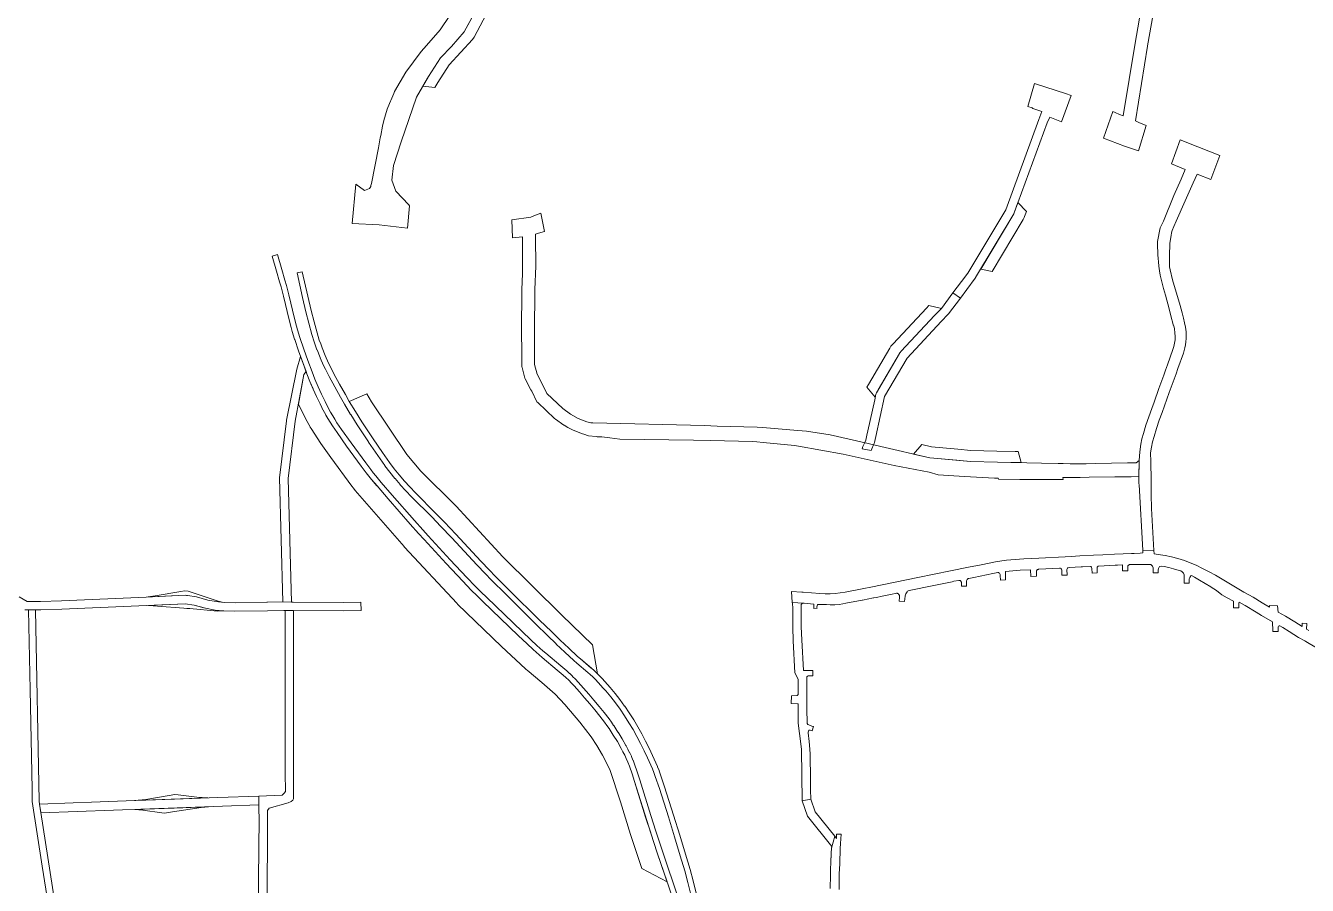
# Model space of a CAD drawing. Header units: inches. Extents: x 704148 to 723432, y 7075344 to 7101810.
# Drawn here: x 708689 to 711709, y 7092566 to 7094592 of the extents above; entities that cross this region are included whole.
import ezdxf

# ---------------------------------------------------------------- set-up
doc = ezdxf.new("R2010")
doc.units = ezdxf.units.IN
doc.header["$MEASUREMENT"] = 0
doc.layers.add('gisdb.gisadmin', color=7, linetype='Continuous', lineweight=9, true_color=0xccf5fc)

msp = doc.modelspace()

# ---------------------------------------------------------------- linework, layer by layer
at = {"layer": 'gisdb.gisadmin'}
for points in [[(709771.5774, 7094668.5366), (709722.4571, 7094577.0712), (709691.9686, 7094543.1951), (709666.5615, 7094516.0942), (709637.7669, 7094472.0553), (709609.3956, 7094423.3584), (709573.8257, 7094318.3426), (709555.1939, 7094262.447), (709551.8063, 7094227.724), (709561.1222, 7094202.317), (709591.5424, 7094169.4952), (709593.3045, 7094167.594), (709588.84, 7094114.46), (709521.46, 7094122.68), (709458.22, 7094125.57), (709467.0573, 7094218.6243), (709486.88, 7094203.64), (709498.6103, 7094208.2653), (709502.0025, 7094212.7639), (709502.5244, 7094215.3003), (709503.439, 7094219.9478), (709519.9865, 7094304.0312), (709523.9632, 7094327.6094), (709525.7678, 7094333.4077), (709530.017, 7094354.9993), (709533.033, 7094368.639), (709536.681, 7094382.1233), (709540.9531, 7094395.4231), (709545.8402, 7094408.5095), (709551.3315, 7094421.354), (709556.3996, 7094431.8298), (709557.85, 7094436.49), (709584.93, 7094482.48), (709621.05, 7094530.94), (709633.0911, 7094544.8663), (709665.37, 7094581.87), (709732.68, 7094682.07)], [(711350.0664, 7094640.7023), (711332.7284, 7094544.2123), (711332.6923, 7094544.0421), (711303.7669, 7094367.3594), (711311.79, 7094364.01), (711329.1221, 7094356.7701), (711311.1396, 7094296.8659), (711277.98, 7094308.35), (711229.0768, 7094326.716), (711250.8148, 7094389.4655), (711255.8895, 7094387.3469), (711266.6081, 7094382.8722), (711274.9717, 7094379.3806), (711302.971, 7094550.4302), (711320.0692, 7094645.6348)], [(710215.1013, 7092530.3067), (710177.1711, 7092642.877), (710177.1618, 7092642.905), (710161.6822, 7092689.5444), (710161.6582, 7092689.6184), (710149.7845, 7092726.878), (710149.7703, 7092726.9233), (710123.7235, 7092810.7727), (710117.7225, 7092829.1929), (710111.3252, 7092847.376), (710107.8958, 7092856.2389), (710104.2025, 7092864.9589), (710100.4099, 7092873.0516), (710096.3455, 7092881.07), (710092.0795, 7092889.0112), (710083.0435, 7092904.8153), (710073.5637, 7092920.3677), (710063.6308, 7092935.6285), (710058.4875, 7092943.0418), (710053.0605, 7092950.4667), (710041.6816, 7092965.1644), (710029.9365, 7092979.6608), (710017.9821, 7092994.0513), (710005.8989, 7093008.3326), (709993.687, 7093022.4357), (709981.2426, 7093036.2373), (709974.9191, 7093042.908), (709968.448, 7093049.4064), (709961.9054, 7093055.6008), (709955.1969, 7093061.6553), (709941.3472, 7093073.5866), (709906.057, 7093103.134), (709905.9811, 7093103.1986), (709899.0069, 7093109.2223), (709898.9185, 7093109.3), (709884.6173, 7093122.1117), (709884.5374, 7093122.1845), (709870.4472, 7093135.2358), (709870.3985, 7093135.2814), (709849.4595, 7093155.08), (709849.4254, 7093155.1125), (709766.2346, 7093234.9219), (709766.1909, 7093234.9643), (709752.4541, 7093248.3918), (709752.4027, 7093248.4426), (709738.8181, 7093262.0198), (709738.7294, 7093262.1102), (709718.8569, 7093282.7615), (709718.7913, 7093282.8306), (709679.6451, 7093324.7228), (709679.6214, 7093324.7483), (709627.7226, 7093380.8874), (709627.6844, 7093380.929), (709614.833, 7093395.075), (709614.7885, 7093395.1244), (709594.992, 7093417.3679), (709594.9578, 7093417.4067), (709542.6356, 7093477.1475), (709542.6032, 7093477.1848), (709516.6752, 7093507.2469), (709516.608, 7093507.3261), (709503.8917, 7093522.5551), (709503.8228, 7093522.639), (709497.5942, 7093530.3568), (709497.5339, 7093530.4327), (709491.5295, 7093538.104), (709491.4642, 7093538.1888), (709479.7061, 7093553.7316), (709479.6496, 7093553.8074), (709462.344, 7093577.388), (709462.3155, 7093577.4271), (709445.1809, 7093601.1427), (709445.1468, 7093601.1903), (709422.5968, 7093633.0013), (709422.5193, 7093633.113), (709411.5947, 7093649.2279), (709411.5145, 7093649.3491), (709406.2394, 7093657.5176), (709406.1605, 7093657.6429), (709401.0761, 7093665.9242), (709400.9832, 7093666.0804), (709396.1581, 7093674.4559), (709396.0561, 7093674.6397), (709386.946, 7093691.7064), (709386.877, 7093691.8393), (709382.5158, 7093700.4832), (709382.4665, 7093700.5829), (709374.0368, 7093718.0263), (709373.9747, 7093718.1586), (709365.9374, 7093735.7906), (709365.8596, 7093735.9682), (709358.4153, 7093753.6805), (709358.3479, 7093753.8473), (709351.4528, 7093771.6142), (709351.4128, 7093771.72), (709341.5052, 7093798.6291), (709331.9228, 7093825.5801), (709331.8925, 7093825.6671), (709322.6982, 7093852.7348), (709322.6467, 7093852.8931), (709316.9857, 7093871.0745), (709316.9377, 7093871.2362), (709314.3469, 7093880.3872), (709314.3115, 7093880.5175), (709309.5095, 7093898.93), (709309.4785, 7093899.0536), (709296.1512, 7093954.5915), (709290.6038, 7093976.2441), (709287.199, 7093988.686), (709280.1026, 7094013.4671), (709269.5248, 7094048.6915), (709281.9755, 7094052.4304), (709292.5653, 7094017.1661), (709292.5888, 7094017.086), (709299.7072, 7093992.228), (709299.7278, 7093992.1543), (709303.1568, 7093979.6243), (709303.1839, 7093979.5218), (709308.7568, 7093957.7697), (709308.7807, 7093957.6732), (709322.1048, 7093902.1491), (709326.8737, 7093883.8635), (709329.4231, 7093874.8586), (709335.0342, 7093856.8372), (709344.187, 7093829.8918), (709353.7418, 7093803.0184), (709363.5926, 7093776.2649), (709370.4347, 7093758.6345), (709377.8066, 7093741.0945), (709385.7735, 7093723.6171), (709394.1472, 7093706.2895), (709398.4496, 7093697.7621), (709407.475, 7093680.8542), (709412.2023, 7093672.6486), (709417.2004, 7093664.5078), (709422.3959, 7093656.4625), (709433.2417, 7093640.4639), (709455.7355, 7093608.7323), (709472.8388, 7093585.06), (709490.1021, 7093561.537), (709501.7995, 7093546.0745), (709507.7411, 7093538.4835), (709513.9051, 7093530.8457), (709526.5534, 7093515.6982), (709552.4314, 7093485.694), (709604.7202, 7093425.9913), (709624.4774, 7093403.7919), (709637.2876, 7093389.6914), (709689.1554, 7093333.5859), (709728.2572, 7093291.7412), (709748.0528, 7093271.1699), (709761.567, 7093257.663), (709775.2563, 7093244.2819), (709858.4082, 7093164.5098), (709879.3058, 7093144.7504), (709893.3318, 7093131.7584), (709907.5489, 7093119.0221), (709914.4408, 7093113.0696), (709949.7278, 7093083.5248), (709949.7975, 7093083.4656), (709963.7386, 7093071.4555), (709963.8511, 7093071.3563), (709970.6729, 7093065.1996), (709970.7868, 7093065.0943), (709977.4552, 7093058.7808), (709977.5922, 7093058.6472), (709984.1873, 7093052.0244), (709984.2988, 7093051.9096), (709990.7331, 7093045.122), (709990.8431, 7093045.0029), (710003.3855, 7093031.0927), (710003.472, 7093030.9948), (710015.7509, 7093016.8142), (710015.7992, 7093016.7578), (710027.9254, 7093002.4258), (710027.9631, 7093002.3808), (710039.9617, 7092987.9371), (710040.0122, 7092987.8755), (710051.8277, 7092973.2922), (710051.917, 7092973.1795), (710063.3949, 7092958.354), (710063.5029, 7092958.2104), (710069.0301, 7092950.6484), (710069.123, 7092950.518), (710074.3666, 7092942.96), (710074.4737, 7092942.8006), (710084.5116, 7092927.3787), (710084.6141, 7092927.2159), (710094.1913, 7092911.5037), (710094.2839, 7092911.3469), (710103.4077, 7092895.3892), (710103.491, 7092895.2389), (710107.8343, 7092887.1539), (710107.9059, 7092887.0167), (710112.0508, 7092878.8397), (710112.1388, 7092878.6591), (710116.0258, 7092870.3648), (710116.1254, 7092870.1415), (710119.9062, 7092861.2148), (710119.9829, 7092861.0254), (710123.4855, 7092851.9736), (710123.555, 7092851.7852), (710130.0109, 7092833.4357), (710130.0596, 7092833.2919), (710136.0979, 7092814.757), (710136.125, 7092814.6719), (710162.178, 7092730.8025), (710174.0327, 7092693.6026), (710189.4953, 7092647.014), (710227.4208, 7092534.4578)], [(710256.4984, 7092544.6188), (710249.2003, 7092573.2062), (710241.7766, 7092600.0284), (710231.4094, 7092635.7429), (710218.0799, 7092680.3026), (710203.2348, 7092727.8902), (710182.0586, 7092794.3917), (710172.504, 7092822.5925), (710169.1325, 7092831.8121), (710165.588, 7092840.9248), (710158.2329, 7092858.0605), (710154.3546, 7092866.507), (710146.252, 7092883.4317), (710137.8754, 7092900.2323), (710129.2397, 7092916.869), (710120.2344, 7092933.2272), (710110.5122, 7092949.4941), (710100.2996, 7092965.4897), (710089.662, 7092981.1713), (710078.7321, 7092996.0821), (710067.5191, 7093010.2874), (710055.9135, 7093024.2415), (710050.0294, 7093031.0603), (710037.9098, 7093044.4785), (710031.7305, 7093050.9156), (710025.38, 7093057.169), (710019.3897, 7093062.7073), (710013.235, 7093068.1363), (709987.799, 7093089.7485), (709987.7192, 7093089.8174), (709980.6262, 7093096.0449), (709980.5243, 7093096.1363), (709959.625, 7093115.2801), (709959.5405, 7093115.3589), (709938.9665, 7093134.8884), (709938.925, 7093134.9282), (709918.5179, 7093154.6457), (709918.4825, 7093154.6802), (709890.6699, 7093181.9647), (709890.6484, 7093181.9859), (709820.7728, 7093251.1747), (709820.7517, 7093251.1957), (709785.9773, 7093285.9452), (709785.9259, 7093285.9972), (709772.1751, 7093300.0504), (709772.109, 7093300.119), (709752.1831, 7093321.0889), (709752.1348, 7093321.1404), (709693.0482, 7093384.6921), (709666.6557, 7093412.7208), (709646.3938, 7093433.5217), (709598.2975, 7093481.8286), (709598.2214, 7093481.9063), (709584.7152, 7093495.9331), (709584.5974, 7093496.0587), (709571.6408, 7093510.2486), (709571.5089, 7093510.3975), (709559.1541, 7093524.7888), (709559.0394, 7093524.9262), (709547.0871, 7093539.6505), (709546.9537, 7093539.8205), (709535.4121, 7093555.0462), (709535.281, 7093555.2255), (709518.6231, 7093578.8349), (709518.5535, 7093578.9356), (709496.9205, 7093610.8555), (709496.8858, 7093610.9072), (709470.2248, 7093651.0691), (709470.1561, 7093651.1748), (709454.6367, 7093675.5666), (709454.5303, 7093675.7398), (709440.2248, 7093699.8573), (709440.1709, 7093699.9499), (709430.8968, 7093716.1889), (709430.8667, 7093716.2422), (709417.1842, 7093740.7325), (709417.1391, 7093740.8146), (709403.8168, 7093765.4883), (709403.7409, 7093765.6332), (709395.2833, 7093782.2862), (709395.2085, 7093782.4384), (709390.9707, 7093791.3513), (709390.9032, 7093791.4977), (709382.8737, 7093809.5252), (709382.7976, 7093809.703), (709375.3114, 7093827.9532), (709375.2492, 7093828.1107), (709371.7473, 7093837.3248), (709371.6955, 7093837.466), (709368.409, 7093846.7553), (709368.3329, 7093846.9838), (709362.9131, 7093864.32), (709362.8448, 7093864.5537), (709355.6833, 7093890.8855), (709355.6478, 7093891.0219), (709348.9653, 7093917.8785), (709348.9426, 7093917.9729), (709341.1284, 7093951.5085), (709341.1107, 7093951.5864), (709328.3935, 7094009.3684), (709340.1103, 7094011.9598), (709353.7983, 7093954.4197), (709361.5924, 7093920.9703), (709368.2462, 7093894.2292), (709375.3572, 7093868.0829), (709380.7047, 7093850.9777), (709383.926, 7093841.8729), (709387.371, 7093832.8084), (709394.7883, 7093814.7262), (709402.7457, 7093796.8607), (709406.9125, 7093788.0972), (709415.2947, 7093771.5928), (709428.556, 7093747.0322), (709442.2007, 7093722.6094), (709451.4331, 7093706.4434), (709465.6595, 7093682.4594), (709481.0904, 7093658.2065), (709507.6993, 7093618.1231), (709529.2806, 7093586.2795), (709545.8392, 7093562.8108), (709557.2483, 7093547.7597), (709569.0762, 7093533.1889), (709581.3079, 7093518.9409), (709594.1395, 7093504.888), (709607.5482, 7093490.9624), (709655.6313, 7093442.6688), (709655.6812, 7093442.6181), (709676.0063, 7093421.7523), (709676.0824, 7093421.6728), (709702.5268, 7093393.5891), (709702.555, 7093393.559), (709761.6315, 7093330.0181), (709781.5002, 7093309.1083), (709795.1922, 7093295.1151), (709829.9303, 7093260.4019), (709899.7846, 7093191.2342), (709927.5687, 7093163.9775), (709947.9373, 7093144.2972), (709968.4486, 7093124.8272), (709989.2547, 7093105.7688), (709996.2566, 7093099.6212), (710021.6984, 7093078.0041), (710021.7895, 7093077.9253), (710028.0463, 7093072.4063), (710028.1591, 7093072.3044), (710034.2804, 7093066.645), (710034.4285, 7093066.5037), (710040.917, 7093060.1143), (710041.0453, 7093059.9843), (710047.3564, 7093053.4101), (710047.491, 7093053.2655), (710059.7261, 7093039.7194), (710059.8235, 7093039.609), (710065.7943, 7093032.6898), (710065.8706, 7093032.5997), (710077.5671, 7093018.5362), (710077.6717, 7093018.4072), (710089.008, 7093004.0458), (710089.1485, 7093003.8612), (710100.217, 7092988.7612), (710100.3537, 7092988.5674), (710111.1087, 7092972.7127), (710111.2081, 7092972.5616), (710121.521, 7092956.409), (710121.6218, 7092956.2458), (710131.4524, 7092939.7975), (710131.5671, 7092939.5976), (710140.6664, 7092923.0688), (710140.7413, 7092922.9287), (710149.438, 7092906.1745), (710149.4859, 7092906.0803), (710157.9094, 7092889.1857), (710157.9551, 7092889.0922), (710166.1027, 7092872.0735), (710166.147, 7092871.979), (710170.081, 7092863.4112), (710170.1469, 7092863.2627), (710177.5782, 7092845.9493), (710177.663, 7092845.7419), (710181.2723, 7092836.4631), (710181.3191, 7092836.3391), (710184.74, 7092826.9843), (710184.7916, 7092826.8377), (710194.3903, 7092798.5066), (710194.4276, 7092798.3931), (710215.6278, 7092731.8164), (710215.6393, 7092731.7799), (710230.5015, 7092684.1376), (710230.5237, 7092684.0647), (710243.8717, 7092639.4432), (710243.8866, 7092639.3924), (710254.2726, 7092603.6134), (710254.2947, 7092603.5353), (710261.7466, 7092576.6111), (710261.7802, 7092576.4851), (710269.1033, 7092547.7994)], [(711730.9524, 7093125.9224), (711705.4511, 7093140.7483), (711703.02, 7093142.16), (711688.48, 7093150.61), (711666.4571, 7093164.647), (711650.962, 7093174.0871), (711644.4837, 7093178.0304), (711644.07, 7093178.06), (711642.97, 7093177.92), (711641.39, 7093176.62), (711640.4, 7093175.04), (711640.6553, 7093164.3894), (711627.6913, 7093164.5888), (711627.66, 7093165.66), (711627.05, 7093187.26), (711601.35, 7093202.41), (711588.36, 7093210.07), (711562.34, 7093225.41), (711548.64, 7093233.33), (711547.98, 7093232.09), (711547.76, 7093231.33), (711547.74, 7093230.05), (711547.74, 7093220.4605), (711535.2635, 7093220.1364), (711535.04, 7093235.97), (711519.82, 7093244.08), (711507.54, 7093250.62), (711494.76, 7093261.03), (711482.47, 7093268.81), (711481.74, 7093269.27), (711455.05, 7093285.49), (711443.52, 7093292.49), (711436.45, 7093296.06), (711434.26, 7093295.52), (711432, 7093291.57), (711430.41, 7093288.28), (711430.2789, 7093278.42), (711418.89, 7093278.32), (711418.78, 7093298.07), (711417.52, 7093301.55), (711415.95, 7093303.55), (711413.68, 7093305.78), (711411.7782, 7093306.818), (711410.7937, 7093307.1947), (711401.8584, 7093309.8786), (711401.36, 7093310.02), (711393.9935, 7093312.1125), (711383.0103, 7093314.9391), (711371.3324, 7093317.4523), (711364.72, 7093318.64), (711360.33, 7093317.19), (711358.58, 7093313.19), (711357.6, 7093308.52), (711357.7047, 7093302.7927), (711345.606, 7093302.7563), (711345.53, 7093314.1), (711344.37, 7093318.29), (711342.1, 7093320.62), (711339.8807, 7093321.9656), (711339.0998, 7093322.0399), (711328.5189, 7093322.5503), (711317.582, 7093322.5755), (711298.5749, 7093322.3265), (711296.0201, 7093322.273), (711291.6201, 7093322.1272), (711289.96, 7093321.89), (711288.88, 7093321.51), (711287.84, 7093320.93), (711287, 7093320.11), (711286.32, 7093319.11), (711285.86, 7093317.93), (711285.7, 7093316.85), (711285.9173, 7093307.2597), (711273.7863, 7093307.1301), (711273.76, 7093309.41), (711273.6202, 7093321.4733), (711261.9555, 7093320.8525), (711256.42, 7093320.55), (711243.42, 7093319.84), (711230.47, 7093319.14), (711215.86, 7093318.35), (711215.04, 7093317.87), (711214.3, 7093317.13), (711213.78, 7093316.29), (711214.0046, 7093302.5903), (711201.7232, 7093302.1994), (711201.5, 7093313.08), (711200.36, 7093315.68), (711199.66, 7093316.42), (711198.56, 7093317.2), (711197.7874, 7093317.5863), (711178.9932, 7093316.6061), (711176.11, 7093316.45), (711161.61, 7093315.67), (711147.8191, 7093314.9204), (711145.3004, 7093314.7712), (711144.91, 7093314.71), (711144.55, 7093314.48), (711143.83, 7093313.62), (711143.13, 7093312.14), (711142.68, 7093310.54), (711142.8576, 7093297.4689), (711130.8305, 7093297.3489), (711130.68, 7093307.77), (711130.65, 7093308.39), (711130.33, 7093310.07), (711129.89, 7093310.93), (711129.31, 7093311.75), (711128.57, 7093312.48), (711127.01, 7093313.36), (711126.02, 7093313.58), (711125.01, 7093313.59), (711076.43, 7093310.97), (711075.76, 7093310.89), (711074.36, 7093310.55), (711073.56, 7093310.24), (711072.44, 7093309.39), (711070.99, 7093307.52), (711070.67, 7093306.31), (711070.8474, 7093294.6716), (711057.0795, 7093294.2489), (711056.95, 7093309.29), (711032.0866, 7093308.8723), (711023.643, 7093308.3201), (711014.94, 7093307.42), (710997.73, 7093305.64), (710997.44, 7093304.69), (710997.5488, 7093285.7855), (710985.7003, 7093285.5163), (710985.53, 7093296.23), (710985.32, 7093298.43), (710984.72, 7093300.4), (710983.61, 7093301.77), (710982.19, 7093302.68), (710981.15, 7093303.18), (710980.58, 7093303.31), (710980.5541, 7093303.3115), (710979.4396, 7093303.1517), (710968.05, 7093300.84), (710953.1, 7093297.8), (710937.82, 7093294.69), (710923.04, 7093291.69), (710911.07, 7093289.18), (710909.97, 7093288.92), (710908.85, 7093288.51), (710907.96, 7093287.91), (710907.33, 7093287.2), (710906.35, 7093285.57), (710905.64, 7093283.71), (710905.55, 7093282.92), (710906.0003, 7093271.2789), (710894.0891, 7093270.8509), (710893.93, 7093279.32), (710893.84, 7093280.59), (710893.65, 7093281.47), (710892.61, 7093283.28), (710891.97, 7093283.97), (710891.11, 7093284.45), (710890.11, 7093284.77), (710888.14, 7093284.84), (710887.8252, 7093284.8002), (710876.3741, 7093282.5811), (710871.7069, 7093281.6582), (710829.092, 7093272.9024), (710828.99, 7093272.88), (710770.74, 7093260.75), (710768.18, 7093260.08), (710767.11, 7093259.3), (710765.87, 7093257.92), (710764.27, 7093255.74), (710762.78, 7093252.88), (710762.15, 7093251.31), (710761.29, 7093247.37), (710759.6382, 7093235.0775), (710747.0814, 7093235.6479), (710747.76, 7093245.51), (710747.65, 7093248.99), (710746.54, 7093251.46), (710745.74, 7093252.56), (710744.51, 7093253.61), (710743.58, 7093254.2), (710742.29, 7093254.63), (710740.99, 7093254.34), (710727.8079, 7093251.9309), (710722.6769, 7093250.8646), (710707.25, 7093247.33), (710694.09, 7093244.82), (710687.8279, 7093243.6225), (710686.5285, 7093243.3525), (710672.0713, 7093240.6104), (710664.9, 7093239.24), (710660.75, 7093238.46), (710660.1577, 7093238.3337), (710621.35, 7093230.99), (710614.08, 7093229.43), (710605.86, 7093228.23), (710595.67, 7093227.28), (710587.4052, 7093227.5029), (710584.5114, 7093227.5809), (710575.8442, 7093227.8146), (710555.5772, 7093228.3096), (710554.56, 7093227.11), (710553.54, 7093222.12), (710553.5529, 7093220.8785), (710553.5723, 7093219.0055), (710546.3185, 7093218.9092), (710546.2918, 7093221.5635), (710546.22, 7093228.68), (710546.02, 7093229.01), (710545.8199, 7093229.085), (710523.3859, 7093230.868), (710521.9701, 7093230.9805), (710521.8168, 7093230.9743), (710495.3963, 7093232.7647), (710493.6508, 7093258.2741), (710517.9475, 7093257.3822), (710520.7365, 7093257.1605), (710560.591, 7093253.993), (710572.5235, 7093253.3644), (710584.4727, 7093253.373), (710596.4043, 7093254.0187), (710608.2846, 7093255.2998), (710620.0796, 7093257.2126), (710663.8716, 7093265.5187), (710680.4281, 7093268.6432), (710791.0988, 7093291.639), (710829.6111, 7093299.6542), (710868.1637, 7093307.4731), (710910.6192, 7093315.7024), (710940.54, 7093321.8119), (710974.3151, 7093328.6721), (710988.9357, 7093330.7755), (710994.8105, 7093331.4993), (711000.4691, 7093332.0838), (711020.7574, 7093334.1793), (711041.0922, 7093335.507), (711058.6043, 7093336.1176), (711076.097, 7093337.143), (711138.285, 7093340.4015), (711152.5164, 7093341.2438), (711172.9373, 7093342.3255), (711205.267, 7093344.0103), (711227.1948, 7093345.0086), (711254.548, 7093346.4963), (711274.7751, 7093347.5759), (711295.0192, 7093348.2659), (711300.6901, 7093348.35), (711315.2728, 7093348.5661), (711321.5451, 7093349.6095), (711321.2117, 7093355.9498), (711347.5756, 7093355.26), (711348.0833, 7093347.6886), (711363.1829, 7093345.3286), (711373.7317, 7093343.523), (711389.0465, 7093340.2288), (711404.2156, 7093336.3182), (711419.2142, 7093331.7976), (711433.1116, 7093326.4903), (711446.8067, 7093320.6806), (711462.1947, 7093313.1657), (711477.3473, 7093305.1869), (711492.2506, 7093296.7516), (711559.3475, 7093257.4144), (711581.2465, 7093244.9224), (711602.957, 7093232.1054), (711619.7057, 7093221.8778), (711619.7057, 7093225.3879), (711639.0947, 7093225.0262), (711640.1001, 7093210.2511), (711657.4046, 7093200.6001), (711679.9025, 7093186.9057), (711696.7223, 7093176.1927), (711696.8117, 7093176.2277), (711697.0149, 7093183.6783), (711707.5473, 7093183.3057), (711707.3868, 7093169.6954), (711712.4572, 7093166.7498)], [(708673.3373, 7093245.7367), (708692.5099, 7093235.0699), (708723.87, 7093235.23), (708772.9719, 7093237.0153), (708972.7371, 7093245.6191), (708972.8041, 7093245.6212), (709064.75, 7093249.64), (709067.6016, 7093249.3958), (709070.1098, 7093249.055), (709091.238, 7093246.0152), (709117.6661, 7093238.5923), (709138.0129, 7093234.7759), (709156.4896, 7093232.9732), (709182.0767, 7093232.1113), (709182.322, 7093232.1001), (709257.363, 7093233.2029), (709258.3841, 7093233.2604), (709294.7569, 7093234.0554), (709315.22, 7093233.68), (709319.0032, 7093233.566), (709437.29, 7093232.84), (709478.897, 7093233.479), (709479.0924, 7093213.4799), (709436.8305, 7093212.8346), (709320.22, 7093213.5602), (709299.9214, 7093213.9952), (709296.7782, 7093214.0653), (709258.9969, 7093213.2632), (709181.2808, 7093212.1268), (709155.3728, 7093212.9995), (709154.4887, 7093213.0686), (709135.3708, 7093214.9501), (709134.9705, 7093215.0076), (709112.7299, 7093219.2072), (709108.527, 7093220.3842), (709086.1438, 7093226.6522), (709064.5747, 7093229.6276), (708973.388, 7093225.6297), (708773.644, 7093217.0265), (708773.6193, 7093217.0257), (708724.3463, 7093215.235), (708724.0288, 7093215.23), (708690.6463, 7093215.0699), (708687.0443, 7093215.7411)], [(709237.0116, 7092508.3473), (709238.6464, 7092724.6807), (709238.4492, 7092743.897), (709238.1065, 7092755.6545), (709238.2044, 7092776.3993), (709293.0285, 7092778.873), (709298.0336, 7092783.183), (709300.8142, 7092787.3539), (709300.2214, 7092830.9855), (709300.2359, 7093000.0782), (709300.2208, 7093212.1892), (709299.9214, 7093213.9952), (709320.22, 7093213.5602), (709320.22, 7093212.3244), (709320.22, 7093001.413), (709320.22, 7092830.7278), (709320.22, 7092788.2054), (709320.0329, 7092776.8054), (709319.8911, 7092770.4277), (709318.5071, 7092766.8651), (709314.5449, 7092763.7166), (709307.1143, 7092760.4563), (709262.6751, 7092748.1671), (709258.5866, 7092742.1964), (709258.5405, 7092726.5497), (709257.9043, 7092510.5305)], [(710584.8405, 7092558.793), (710584.8701, 7092568.2949), (710585.0179, 7092580.7217), (710585.2139, 7092594.4955), (710585.2354, 7092594.7929), (710585.6472, 7092605.8061), (710586.0907, 7092618.4923), (710586.5461, 7092630.874), (710586.5762, 7092631.1951), (710587.2915, 7092642.4177), (710588.0123, 7092654.0087), (710595.3343, 7092682.0963), (710599.6016, 7092676.7763), (710599.8955, 7092686.6154), (710610.5817, 7092686.4312), (710609.16, 7092664.86), (710608.51, 7092652.75), (710607.9, 7092641.1), (710607.47, 7092629.08), (710607.02, 7092616.77), (710606.6, 7092605.03), (710606.17, 7092593.13), (710606.03, 7092581.2), (710605.89, 7092568.96), (710605.74, 7092556.79)]]:
    msp.add_lwpolyline(points, dxfattribs=at)
for points in [[(709659.8949, 7094458.3877), (709652.6656, 7094445.9793), (709624.5374, 7094449.3479), (709637.7669, 7094472.0553), (709666.5615, 7094516.0942), (709691.9686, 7094543.1951), (709722.4571, 7094577.0712), (709767.6329, 7094661.1917), (709784.3584, 7094637.3821), (709777.9014, 7094625.3587), (709766.9116, 7094604.895), (709745.363, 7094564.7699), (709741.7827, 7094559.6781), (709687.0812, 7094499.9669)], [(710891.3319, 7093950.1639), (710873.6459, 7093962.0264), (710893.8983, 7093989.2434), (710909.2301, 7094008.8579), (710998.3419, 7094157.8586), (711076.404, 7094371.1886), (711083.0697, 7094389.405), (711062.52, 7094396.72), (711060.95, 7094398.14), (711050.31, 7094401.31), (711066.032, 7094455.7251), (711092.6046, 7094447.0286), (711139.1681, 7094431.7895), (711152.8235, 7094427.3204), (711129.8787, 7094365.1754), (711121.7232, 7094368.4197), (711102.19, 7094376.19), (711095.6684, 7094362.8235), (711018.1915, 7094150.9137), (711017.9776, 7094150.2602), (711017.369, 7094148.9047), (711017.31, 7094148.7957), (710927.339, 7093998.196), (710927.1924, 7093997.9334), (710926.4998, 7093996.8844), (710906.3786, 7093970.141)], [(711439.9705, 7094221.526), (711421.3202, 7094179.5731), (711399.841, 7094131.2567), (711394.3889, 7094118.9924), (711390.3671, 7094109.5281), (711389.148, 7094103.4362), (711388.3326, 7094097.2772), (711385.33, 7094079.5), (711384.01, 7094049.07), (711384.0776, 7094043.6988), (711384.33, 7094023.65), (711385.871, 7094016.6283), (711391.05, 7093993.03), (711409.22, 7093932.19), (711414.26, 7093915.32), (711416.988, 7093902.866), (711419.7454, 7093892.0892), (711421.8718, 7093881.1704), (711423.36, 7093870.1465), (711423.7155, 7093862.5135), (711423.5876, 7093854.8733), (711422.977, 7093847.2565), (711421.886, 7093839.6936), (711420.6099, 7093833.005), (711418.9297, 7093826.4063), (711416.8516, 7093819.9219), (711403.9601, 7093784.1682), (711399.604, 7093771.6205), (711394.9771, 7093759.17), (711383.687, 7093727.7455), (711372.6384, 7093696.2353), (711366.8551, 7093680.6945), (711359.9342, 7093661.9937), (711353.5707, 7093643.0959), (711347.7702, 7093624.0178), (711344.4436, 7093611.3287), (711341.7281, 7093598.4949), (711339.63, 7093585.5458), (711339.9143, 7093564.8167), (711340.86, 7093520.47), (711340.86, 7093486.93), (711341.98, 7093454.05), (711347.5756, 7093355.26), (711321.2117, 7093355.9498), (711312.7135, 7093510.1155), (711312.2396, 7093513.4809), (711311.66, 7093529.31), (711312.95, 7093567.46), (711314.0941, 7093587.7643), (711316.5989, 7093605.5175), (711319.4089, 7093618.4325), (711322.7851, 7093631.2113), (711328.7896, 7093650.9637), (711335.3751, 7093670.5301), (711342.536, 7093689.8933), (711348.1767, 7093705.0516), (711359.2786, 7093736.7068), (711370.6227, 7093768.276), (711375.15, 7093780.4524), (711379.4068, 7093792.726), (711392.3604, 7093828.6505), (711394.6564, 7093836.2366), (711396.2443, 7093844.0018), (711397.3167, 7093851.8828), (711397.7247, 7093859.8259), (711397.1348, 7093868.1278), (711396.1548, 7093877.3224), (711394.333, 7093884.896), (711393.5365, 7093884.8718), (711386.71, 7093911), (711383.29, 7093924.92), (711374.7164, 7093957.0734), (711369.9391, 7093972.5557), (711365.7856, 7093988.2169), (711362.2624, 7094004.0318), (711360.3774, 7094014.5009), (711359.1303, 7094025.0649), (711358.5257, 7094035.6851), (711357.51, 7094043.32), (711357.0516, 7094052.2207), (711355.73, 7094077.88), (711355.71, 7094083), (711362.225, 7094115.956), (711370.038, 7094131.5796), (711394.53, 7094191.46), (711411.5045, 7094230.504), (711421.25, 7094252.92), (711388.9984, 7094266.223), (711409.7041, 7094323.2734), (711450.82, 7094306.48), (711503.077, 7094285.7079), (711481.3406, 7094229.2597), (711449.32, 7094242.2)], [(711039.6302, 7094135.4613), (710966.0956, 7094012.3739), (710939.418, 7094018.4146), (711017.369, 7094148.9047), (711018.1915, 7094150.9137), (711027.1094, 7094175.3052), (711047.0553, 7094154.1426), (711042.6877, 7094142.1724), (711041.6966, 7094139.6107), (711041.088, 7094138.2552), (711040.2279, 7094136.5163)], [(709834.4842, 7094134.7981), (709879.0399, 7094140.8083), (709890.2308, 7094145.3277), (709902.941, 7094150.4605), (709911.698, 7094106.7399), (709897.3613, 7094102.6136), (709890.1577, 7094100.5403), (709890.3266, 7094093.7637), (709891.182, 7094025.2482), (709888.5086, 7093969.8846), (709888.5061, 7093969.7551), (709887.9478, 7093869.7211), (709888.1097, 7093824.5676), (709887.97, 7093793.6181), (709894.1346, 7093770.7671), (709906.2579, 7093748.1018), (709916.7999, 7093725.173), (709954.3557, 7093689.5937), (709972.49, 7093676.6647), (709990.9904, 7093666.497), (710011.0522, 7093658.701), (710017.1503, 7093656.6699), (710017.211, 7093657.1235), (710020.57, 7093655.88), (710025.5019, 7093655.841), (710288.5704, 7093649.7351), (710318.22, 7093648.09), (710412.5, 7093645.75), (710425.18, 7093645.44), (710508.236, 7093637.7654), (710529.0947, 7093636.3469), (710584.66, 7093627.55), (710674.41, 7093607.74), (710704.16, 7093600.64), (710819.45, 7093573.48), (710837.15, 7093571.93), (710914.91, 7093565.1), (710978.55, 7093563.65), (711082.7, 7093561.29), (711121.75, 7093560.4), (711133.77, 7093560.13), (711149.79, 7093559.82), (711187.82, 7093559.82), (711210.17, 7093560.61), (711285.54, 7093561.45), (711288.0059, 7093561.4647), (711305.71, 7093561.57), (711312.95, 7093567.46), (711312.7371, 7093561.1625), (711311.7085, 7093530.7448), (711311.66, 7093529.31), (711293.7912, 7093529.0382), (711255.78, 7093528.46), (711194.75, 7093527.89), (711173.66, 7093527.51), (711132.81, 7093527.24), (711133.295, 7093522.341), (711081.395, 7093522.604), (711031.551, 7093522.856), (710980.896, 7093523.112), (710980.83, 7093525.91), (710972.05, 7093525.83), (710901.29, 7093529.96), (710839.13, 7093533.76), (710817.5299, 7093539.5909), (710735.66, 7093555.75), (710615.06, 7093582.41), (710510.12, 7093600.79), (710500.72, 7093602.27), (710426.42, 7093609.5), (710411.77, 7093610.92), (710401.89, 7093611.88), (710302.32, 7093614.69), (710262.75, 7093615.07), (710089.16, 7093617.5), (710065.52, 7093620.4), (710046.3773, 7093623.2123), (710035.1645, 7093623.4679), (710033.0598, 7093623.7416), (710015.2693, 7093625.6787), (710003.7562, 7093629.1606), (710001.2583, 7093629.8922), (709979.0434, 7093638.525), (709977.2281, 7093639.372), (709966.3024, 7093645.3988), (709957.4811, 7093650.2248), (709956.759, 7093650.648), (709937.0571, 7093664.5546), (709934.7943, 7093666.2795), (709895.3147, 7093703.6332), (709893.7037, 7093705.3705), (709881.1819, 7093730.7998), (709879.1458, 7093734.2057), (709865.8065, 7093759.6849), (709865.1025, 7093761.6881), (709858.4339, 7093786.3737), (709858.08, 7093788.01), (709857.8994, 7093820.9709), (709857.7103, 7093823.3529), (709857.5477, 7093869.8878), (709857.5519, 7093870.2536), (709858.113, 7093970.4057), (709859.908, 7094007.1876), (709859.93, 7094094.22), (709836.3621, 7094092.1918)], [(710873.6459, 7093962.0264), (710891.3319, 7093950.1639), (710863.1749, 7093912.7806), (710862.8176, 7093912.3304), (710862.4441, 7093911.9088), (710846.5248, 7093894.8816), (710765.6695, 7093808.3998), (710712.6094, 7093717.7432), (710691.9793, 7093623.6855), (710688.8922, 7093609.6103), (710688.5027, 7093608.2686), (710688.2463, 7093607.6301), (710686.9025, 7093604.5767), (710682.6556, 7093594.9275), (710680.831, 7093590.7817), (710659.6387, 7093594.7617), (710661.9329, 7093599.9745), (710666.0771, 7093609.3903), (710668.604, 7093615.1317), (710671.1527, 7093626.7517), (710673.3893, 7093636.9489), (710689.495, 7093710.3789), (710692.4527, 7093723.8638), (710692.8421, 7093725.2055), (710693.6313, 7093726.8912), (710697.5049, 7093733.5096), (710747.7003, 7093819.2717), (710748.1375, 7093820.0187), (710749.1559, 7093821.4641), (710749.5295, 7093821.8858), (710752.0847, 7093824.6188), (710830.6608, 7093908.6629), (710846.7152, 7093925.8345)], [(710692.4527, 7093723.8638), (710690.809, 7093716.3699), (710671.1921, 7093740.0245), (710675.0658, 7093746.643), (710725.2611, 7093832.4051), (710726.8838, 7093834.9948), (710727.9023, 7093836.4402), (710729.6943, 7093838.7048), (710733.0925, 7093842.3754), (710811.6685, 7093926.4194), (710817.3823, 7093932.5308), (710846.7152, 7093925.8345), (710830.6608, 7093908.6629), (710752.0847, 7093824.6188), (710749.5295, 7093821.8858), (710749.1559, 7093821.4641), (710748.1375, 7093820.0187), (710747.7003, 7093819.2717), (710693.6313, 7093726.8912), (710692.8421, 7093725.2055)], [(709315.22, 7093233.68), (709294.7569, 7093234.0554), (709286.7581, 7093526.3832), (709303.0274, 7093660.7206), (709303.1529, 7093662.2297), (709327.548, 7093782.7886), (709336.5935, 7093812.4436), (709341.5052, 7093798.6291), (709349.4639, 7093777.0131), (709344.3478, 7093769.9076), (709324.0181, 7093659.7358), (709307.57, 7093525.17)], [(709349.2405, 7093664.6588), (709331.5201, 7093700.3911), (709344.3478, 7093769.9076), (709349.4639, 7093777.0131), (709351.4528, 7093771.6142), (709358.3479, 7093753.8473), (709365.9374, 7093735.7906), (709373.9747, 7093718.1586), (709374.0368, 7093718.0263), (709382.4665, 7093700.5829), (709382.5158, 7093700.4832), (709386.877, 7093691.8393), (709386.946, 7093691.7064), (709396.0561, 7093674.6397), (709396.1581, 7093674.4559), (709400.9832, 7093666.0804), (709401.0761, 7093665.9242), (709406.1605, 7093657.6429), (709411.5947, 7093649.2279), (709422.5968, 7093633.0013), (709445.1809, 7093601.1427), (709462.344, 7093577.388), (709479.6496, 7093553.8074), (709491.4642, 7093538.1888), (709497.5339, 7093530.4327), (709503.8228, 7093522.639), (709516.6752, 7093507.2469), (709542.6032, 7093477.1848), (709594.992, 7093417.3679), (709614.833, 7093395.075), (709627.7226, 7093380.8874), (709679.6451, 7093324.7228), (709718.7913, 7093282.8306), (709738.7294, 7093262.1102), (709752.4541, 7093248.3918), (709766.2346, 7093234.9219), (709849.4595, 7093155.08), (709870.3985, 7093135.2814), (709884.6173, 7093122.1117), (709899.0069, 7093109.2223), (709906.057, 7093103.134), (709941.3472, 7093073.5866), (709955.1969, 7093061.6553), (709961.9054, 7093055.6008), (709968.448, 7093049.4064), (709974.9191, 7093042.908), (709981.2426, 7093036.2373), (709993.687, 7093022.4357), (710005.8989, 7093008.3326), (710017.9821, 7092994.0513), (710029.9365, 7092979.6608), (710041.6816, 7092965.1644), (710053.0605, 7092950.4667), (710058.4875, 7092943.0418), (710063.6308, 7092935.6285), (710073.5637, 7092920.3677), (710083.0435, 7092904.8153), (710092.0795, 7092889.0112), (710096.3455, 7092881.07), (710100.4099, 7092873.0516), (710104.2025, 7092864.9589), (710107.8958, 7092856.2389), (710111.3252, 7092847.376), (710117.7225, 7092829.1929), (710123.7235, 7092810.7727), (710161.6822, 7092689.5444), (710177.1711, 7092642.877), (710200.2792, 7092574.2961), (710140.9721, 7092606.248), (710114.4367, 7092686.2993), (710090.4496, 7092762.8246), (710065.2563, 7092838.9646), (710048.4248, 7092872.6874), (710034.6396, 7092895.8448), (710021.0157, 7092916.355), (709994.3727, 7092950.4839), (709959.2144, 7092991.975), (709936.3306, 7093016.4681), (709905.1915, 7093043.864), (709870.2127, 7093073.3445), (709868.5365, 7093074.7612), (709868.2219, 7093075.0401), (709866.9063, 7093076.2535), (709809.9276, 7093129.2594), (709706.7551, 7093229.0513), (709705.807, 7093229.9872), (709705.5836, 7093230.2142), (709704.6631, 7093231.1771), (709581.496, 7093363.3544), (709581.0143, 7093363.8813), (709580.9001, 7093364.0082), (709580.4265, 7093364.5426), (709465.6088, 7093496.7449), (709461.6388, 7093501.9112), (709461.3502, 7093502.2786), (709457.6795, 7093506.7192), (709407.8946, 7093574.2033), (709384.4439, 7093607.3009), (709361.4494, 7093642.5628), (709359.4385, 7093645.9954), (709359.2486, 7093646.3543)], [(709465.6595, 7093682.4594), (709451.4331, 7093706.4434), (709493.1015, 7093724.4006), (709503.5438, 7093705.6689), (709586.8302, 7093581.6784), (709620.17, 7093541.8727), (709701.3955, 7093461.0568), (709702.0503, 7093460.3919), (709702.2053, 7093460.2314), (709702.8465, 7093459.5533), (709813.5374, 7093340.1018), (709952.2292, 7093202.6559), (710024.2961, 7093132.8716), (710036.314, 7093064.647), (710034.2804, 7093066.645), (710028.1591, 7093072.3044), (710021.7895, 7093077.9253), (709996.2566, 7093099.6212), (709989.2547, 7093105.7688), (709968.4486, 7093124.8272), (709947.9373, 7093144.2972), (709927.5687, 7093163.9775), (709899.7846, 7093191.2342), (709829.9303, 7093260.4019), (709795.1922, 7093295.1151), (709781.5002, 7093309.1083), (709761.6315, 7093330.0181), (709702.555, 7093393.559), (709676.0824, 7093421.6728), (709655.6313, 7093442.6688), (709607.5482, 7093490.9624), (709594.1395, 7093504.888), (709581.3079, 7093518.9409), (709569.0762, 7093533.1889), (709557.2483, 7093547.7597), (709545.8392, 7093562.8108), (709529.2806, 7093586.2795), (709507.6993, 7093618.1231), (709481.0904, 7093658.2065)], [(710781.2974, 7093582.468), (710800.5999, 7093604.6324), (710823.5864, 7093599.2173), (710885.4347, 7093593.8107), (710916.3451, 7093591.0741), (710977.6056, 7093589.6783), (711020.7889, 7093588.6996), (711027.3104, 7093588.5518), (711034.9606, 7093562.3718), (711010.5546, 7093562.9248), (710978.5499, 7093563.6527), (710914.91, 7093565.1), (710883.28, 7093567.8782), (710819.45, 7093573.48)], [(709071.7149, 7093259.5328), (709142.7488, 7093236.2044), (709151.9439, 7093233.4167), (709143.0119, 7093234.2881), (709138.0129, 7093234.7759), (709117.6661, 7093238.5923), (709091.238, 7093246.0152), (709070.1098, 7093249.055), (709067.6016, 7093249.3958), (709064.75, 7093249.64), (708984.4972, 7093246.1755), (708977.4362, 7093245.8237), (708993.6425, 7093248.072), (709054.782, 7093258.9118), (709063.1183, 7093260.01)], [(708756.2659, 7092425.2223), (708755.7328, 7092429.3314), (708745.8834, 7092493.7672), (708741.4597, 7092522.9849), (708727.8069, 7092611.7521), (708704.3805, 7092763.5132), (708703.7559, 7092792.8911), (708699.2459, 7093027.1305), (708695.5876, 7093215.1433), (708711.6756, 7093215.216), (708720.2878, 7092764.8078), (708721.4701, 7092757.5853), (708724.5423, 7092737.4769), (708757.2848, 7092525.3889), (708761.7085, 7092496.1713), (708783.7372, 7092350.7493), (708768.9144, 7092342.3448), (708766.9228, 7092355.1215)], [(709112.7299, 7093219.2072), (709134.9705, 7093215.0076), (709153.062, 7093213.209), (709141.1143, 7093212.6435), (709075.5151, 7093218.7134), (709068.3028, 7093218.5712), (709061.3438, 7093219.0366), (708999.1249, 7093224.3337), (708977.9873, 7093225.8313), (708994.6009, 7093226.5597), (709064.5747, 7093229.6276), (709086.1438, 7093226.6522)], [(710538.7893, 7092769.0322), (710518.6362, 7092765.6574), (710517.0035, 7092886.4306), (710514.4374, 7092905.9755), (710512.4689, 7092924.093), (710509.3317, 7092948.1251), (710509.2548, 7092951.3717), (710509.3019, 7092978.5011), (710509.2319, 7092991.3787), (710509.2071, 7092993.3461), (710508.72, 7092993.59), (710492.8979, 7092994.8166), (710493.2342, 7093012.9407), (710506.78, 7093013.78), (710508.9831, 7093015.5425), (710508.9811, 7093027.5053), (710508.9573, 7093038.8321), (710509.2496, 7093051.925), (710501.2933, 7093067.1153), (710497.1694, 7093142.0477), (710496.9205, 7093174.8784), (710496.3274, 7093217.4004), (710495.4356, 7093232.191), (710495.3963, 7093232.7647), (710521.8168, 7093230.9743), (710521.7929, 7093230.9733), (710517.7884, 7093229.4393), (710516.4586, 7093227.9408), (710516.5158, 7093217.2803), (710516.58, 7093205.29), (710516.6, 7093190.08), (710516.62, 7093175.04), (710517.8, 7093144.34), (710522.02, 7093072.39), (710535.07, 7093072.21), (710543.7492, 7093072.0986), (710543.4689, 7093060.0337), (710536.44, 7093060.27), (710535.39, 7093060.24), (710533.16, 7093059.89), (710532.5, 7093059.64), (710531.31, 7093058.85), (710530.58, 7093058.16), (710529.96, 7093057.24), (710529.53, 7093056.43), (710529.31, 7093037.74), (710529.38, 7093025.88), (710529.45, 7093013.76), (710529.63, 7093001.68), (710529.81, 7092989.9), (710529.91, 7092978.14), (710530.15, 7092951.9), (710530.31, 7092949.08), (710530.55, 7092947.89), (710531.18, 7092946.49), (710531.5, 7092946.06), (710532.07, 7092945.5), (710532.74, 7092944.99), (710541.55, 7092941.61), (710543.6487, 7092940.8058), (710545.3973, 7092940.1358), (710541.85, 7092930.485), (710537.51, 7092932.1), (710536.26, 7092932.2), (710535.2, 7092932), (710534.53, 7092931.51), (710532.98, 7092927.25), (710532.92, 7092925.63), (710534.83, 7092904.89), (710536.87, 7092886.94), (710537.13, 7092875.09), (710537.39, 7092863.15), (710537.83, 7092850.94), (710537.96, 7092839.35), (710538.1, 7092827.14), (710538.23, 7092815.14), (710538.23, 7092803.52), (710538.43, 7092791.3)], [(708724.1998, 7092737.3551), (708721.2065, 7092757.4923), (708800.63, 7092760.76), (708844.07, 7092762.46), (708884.35, 7092763.78), (708925.94, 7092765.28), (708971.93, 7092766.95), (709039.22, 7092769.38), (709141.22, 7092773.07), (709238.2044, 7092776.3993), (709238.1065, 7092755.6545)], [(709118.389, 7092772.1465), (708945.0184, 7092765.7651), (708972.1658, 7092768.5434), (709031.3505, 7092779.0028), (709039.6645, 7092780.3621), (709048.2834, 7092779.6238), (709092.4815, 7092773.6452)], [(710595.3343, 7092682.0963), (710588.0123, 7092654.0087), (710588.28, 7092657.4211), (710531.3341, 7092729.4378), (710518.6362, 7092765.6574), (710538.7893, 7092769.0322), (710549.2904, 7092739.4984)], [(709024.4243, 7092738.0027), (709016.9814, 7092736.6109), (709009.9702, 7092737.255), (708964.6048, 7092743.4378), (708945.9197, 7092744.9843), (709038.7345, 7092748.2839), (709119.8011, 7092751.3069), (709102.5017, 7092749.5307)]]:
    msp.add_lwpolyline(points, close=True, dxfattribs=at)

doc.saveas('drawing.dxf')
